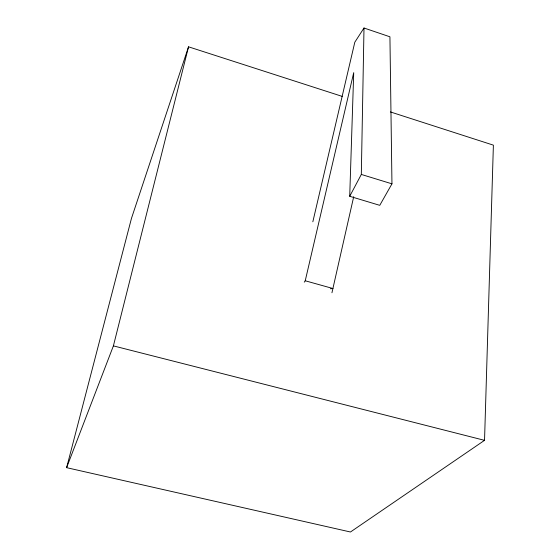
<?xml version="1.0" encoding="UTF-8"?>
<svg xmlns="http://www.w3.org/2000/svg" width="560" height="560" viewBox="0 0 560 560"><rect width="100%" height="100%" fill="white"/><g stroke="black" fill="none" stroke-linecap="round" stroke-linejoin="round"><path stroke-width="0.84" d="M349.713 196.294L361.319 174.44L364 28L389.928 36.799L391.958 183.834L379.757 205.338L349.713 196.294L353.717 72.646L305.235 280.777L304.276 282.156M342.209 96.39L188.531 46.816L131.467 218.372L66.612 467.663L350.455 532L484.54 440.342L493.388 145.152L390.39 111.93M353.703 196.7L331.947 292.761M312.837 221.788L354.809 42.217L364 28M66.612 467.663L113.4 345.877L188.531 46.816M330.407 288.771L332.997 288.533L305.235 280.777M113.4 345.877L484.54 440.342M361.319 174.44L391.958 183.834"/></g></svg>
